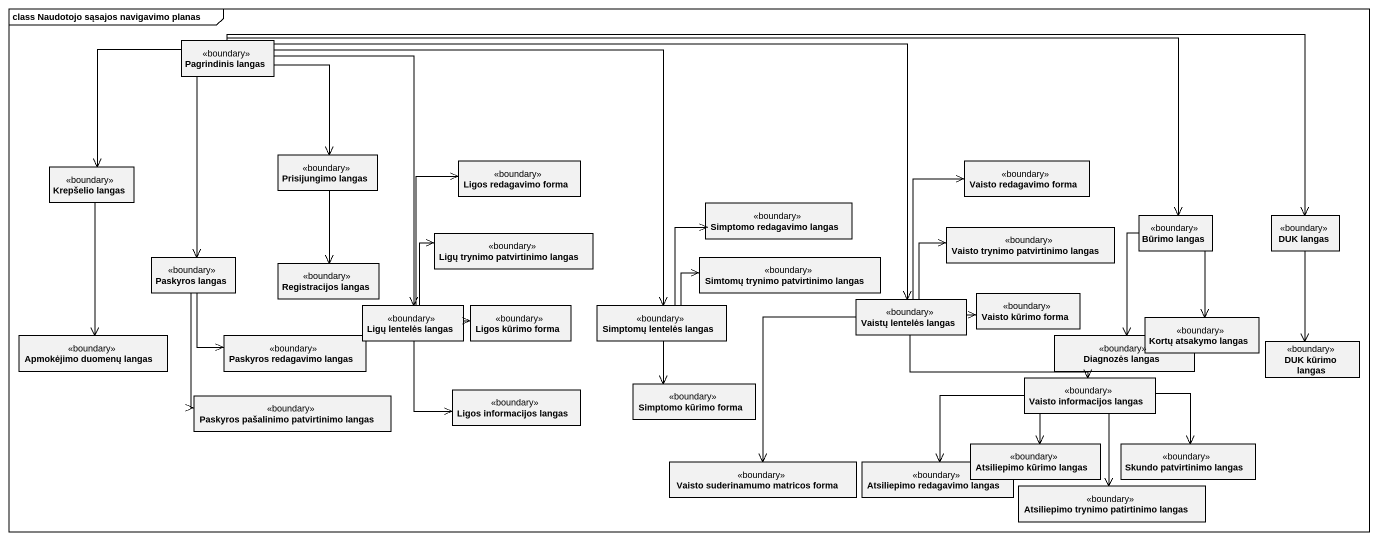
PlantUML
@startuml
mainframe class Naudotojo sąsajos navigavimo planas
hide circle
hide empty members
class "Pagrindinis langas" as Pagrindinis_langas <<boundary>>
class "Krepšelio langas" as Krepšelio_langas <<boundary>>
class "Prisijungimo langas" as Prisijungimo_langas <<boundary>>
class "Ligos redagavimo forma" as Ligos_redagavimo_forma <<boundary>>
class "Vaisto redagavimo forma" as Vaisto_redagavimo_forma <<boundary>>
class "Simptomo redagavimo langas" as Simptomo_redagavimo_langas <<boundary>>
class "Būrimo langas" as Būrimo_langas <<boundary>>
class "DUK langas" as DUK_langas <<boundary>>
class "Ligų trynimo patvirtinimo langas" as Ligų_trynimo_patvirtinimo <<boundary>>
class "Vaisto trynimo patvirtinimo langas" as Vaisto_trynimo_patvirtinimo <<boundary>>
class "Paskyros langas" as Paskyros_langas <<boundary>>
class "Registracijos langas" as Registracijos_langas <<boundary>>
class "Simtomų trynimo patvirtinimo langas" as Simtomų_trynimo <<boundary>>
class "Vaisto kūrimo forma" as Vaisto_kūrimo_forma <<boundary>>
class "Ligų lentelės langas" as Ligų_lentelės_langas <<boundary>>
class "Ligos kūrimo forma" as Ligos_kūrimo_forma <<boundary>>
class "Simptomų lentelės langas" as Simptomų_lentelės_langas <<boundary>>
class "Vaistų lentelės langas" as Vaistų_lentelės_langas <<boundary>>
class "Kortų atsakymo langas" as Kortų_atsakymo_langas <<boundary>>
class "Apmokėjimo duomenų langas" as Apmokėjimo_duomenų_langas <<boundary>>
class "Paskyros redagavimo langas" as Paskyros_redagavimo_langas <<boundary>>
class "Diagnozės langas" as Diagnozės_langas <<boundary>>
class "DUK kūrimo langas" as DUK_kūrimo_langas <<boundary>>
class "Paskyros pašalinimo patvirtinimo langas" as Paskyros_pašalinimo <<boundary>>
class "Ligos informacijos langas" as Ligos_informacijos_langas <<boundary>>
class "Simptomo kūrimo forma" as Simptomo_kūrimo_forma <<boundary>>
class "Vaisto informacijos langas" as Vaisto_informacijos_langas <<boundary>>
class "Atsiliepimo kūrimo langas" as Atsiliepimo_kūrimo_langas <<boundary>>
class "Skundo patvirtinimo langas" as Skundo_patvirtinimo_langas <<boundary>>
class "Vaisto suderinamumo matricos forma" as Vaisto_suderinamumo <<boundary>>
class "Atsiliepimo redagavimo langas" as Atsiliepimo_redagavimo <<boundary>>
class "Atsiliepimo trynimo patirtinimo langas" as Atsiliepimo_trynimo <<boundary>>
Pagrindinis_langas --> Krepšelio_langas
Pagrindinis_langas --> Prisijungimo_langas
Pagrindinis_langas -right-> Būrimo_langas
Pagrindinis_langas -right-> DUK_langas
Pagrindinis_langas --> Paskyros_langas
Pagrindinis_langas --> Ligų_lentelės_langas
Pagrindinis_langas --> Simptomų_lentelės_langas
Pagrindinis_langas -right-> Vaistų_lentelės_langas
Krepšelio_langas --> Apmokėjimo_duomenų_langas
Prisijungimo_langas --> Registracijos_langas
Būrimo_langas --> Kortų_atsakymo_langas
Būrimo_langas --> Diagnozės_langas
DUK_langas --> DUK_kūrimo_langas
Paskyros_langas --> Paskyros_redagavimo_langas
Paskyros_langas --> Paskyros_pašalinimo
Ligų_lentelės_langas -up-> Ligos_redagavimo_forma
Ligų_lentelės_langas -up-> Ligų_trynimo_patvirtinimo
Ligų_lentelės_langas -right-> Ligos_kūrimo_forma
Ligų_lentelės_langas --> Ligos_informacijos_langas
Simptomų_lentelės_langas -up-> Simptomo_redagavimo_langas
Simptomų_lentelės_langas -right-> Simtomų_trynimo
Simptomų_lentelės_langas --> Simptomo_kūrimo_forma
Vaistų_lentelės_langas -up-> Vaisto_redagavimo_forma
Vaistų_lentelės_langas -up-> Vaisto_trynimo_patvirtinimo
Vaistų_lentelės_langas -right-> Vaisto_kūrimo_forma
Vaistų_lentelės_langas -right-> Vaisto_informacijos_langas
Vaistų_lentelės_langas --> Vaisto_suderinamumo
Vaisto_informacijos_langas --> Atsiliepimo_kūrimo_langas
Vaisto_informacijos_langas --> Skundo_patvirtinimo_langas
Vaisto_informacijos_langas -left-> Atsiliepimo_redagavimo
Vaisto_informacijos_langas --> Atsiliepimo_trynimo
@enduml
